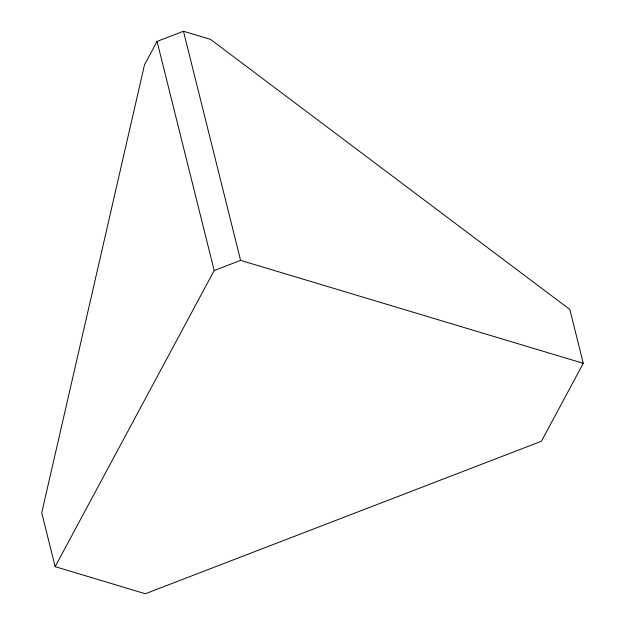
<?xml version="1.0" encoding="UTF-8"?>
<svg xmlns="http://www.w3.org/2000/svg" width="625" height="625" viewBox="0 0 625 625"><rect width="100%" height="100%" fill="white"/><g stroke="black" fill="none" stroke-linecap="round" stroke-linejoin="round"><path stroke-width="0.94" d="M157.062 41.414L144.508 64.797L41.727 512.812L55.156 566.656L145.336 593.75L541.422 441.25L583.273 363.328L569.844 309.484L210.523 39.375L183.469 31.25L157.062 41.414L214.188 270.539L55.156 566.656M214.188 270.539L240.594 260.375L583.273 363.328M183.469 31.25L240.594 260.375"/></g></svg>
